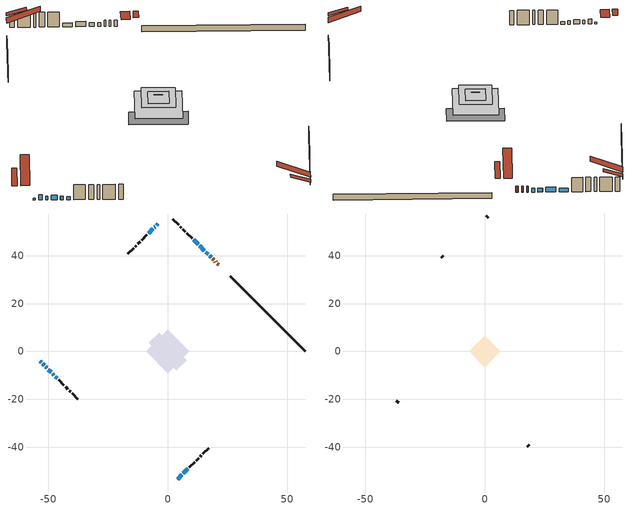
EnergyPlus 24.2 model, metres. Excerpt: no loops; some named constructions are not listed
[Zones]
conditioned space
 floor adiabatic (AdiabaticFloorConstruction): -9.1,0 0,9.1 9.1,0 0,-9.1 z2.59
 floor foundation (Slab1 construction): -7.87,3.6 -3.6,7.87 7.87,-3.6 3.6,-7.87 z-1.83
 wall outside (AdiabaticWallConstruction 1): 21.34,36.21 20.81,36.74 / 20.16,37.39 19.83,37.72 / 19.18,38.37 18.82,38.73 z0.15:2.18
 wall outside (AdiabaticWallConstruction): 18.16,39.39 17.57,39.98 / -51.07,-6.48 -50.65,-6.9 z0.15:1.42; 16.91,40.64 16,41.55 / -4.09,53.46 -4.65,52.9 / -5.31,52.24 -5.57,51.98 / 4.09,-53.46 5.92,-51.63 / -6.22,51.33 -8.05,49.5 / 12.69,44.86 10.87,46.68 / 6.57,-50.98 8.4,-49.15 / -48.19,-9.36 -47.67,-9.88 z0.15:1.37; -53.46,-4.09 -53.04,-4.51 z0.15:0.74; 15.34,42.21 13.35,44.2 / -52.39,-5.16 -51.72,-5.83 z0.15:1.83; -50,-7.55 -48.85,-8.7 z0.15:1.62; -47.01,-10.54 -46.29,-11.26 z0.15:1.04
 wall outside (Wall1 construction): 9.06,-48.49 11.24,-46.31 / -45.64,-11.91 -43.45,-14.1 / -8.71,48.84 -10.89,46.66 / 10.21,47.34 8.03,49.52 z0.15:5.03
 wall outside (Wall2 construction): 11.9,-45.65 12.9,-44.65 / -42.8,-14.75 -41.79,-15.76 / -11.55,46 -12.55,45 / 7.37,50.18 6.37,51.18 z0.15:5.03
 wall outside (Wall3 construction): 13.56,-43.99 14.02,-43.53 / -41.14,-16.41 -40.67,-16.88 / -13.21,44.34 -13.68,43.87 / 5.71,51.84 5.24,52.31 z0.15:5.03
 wall outside (Wall4 construction): 14.68,-42.87 17.09,-40.46 / -40.01,-17.54 -37.61,-19.94 / -14.33,43.22 -16.74,40.81 / 4.59,52.96 2.18,55.37 z0.15:5.03
 wall foundation (FoundationWall1 construction): 57.55,0 26.08,31.47 z-1.83:0.15
 window (WindowConstruction 12): 18.16,39.39 17.57,39.98 z0.15:1.42
 window (WindowConstruction 5): 16.91,40.64 16,41.55 z0.15:1.37
 window (WindowConstruction 14): -53.46,-4.09 -53.05,-4.5 z0.15:0.74
 window (WindowConstruction 6): 15.34,42.21 13.35,44.2 z0.15:1.83
 window (WindowConstruction 7): -4.09,53.46 -4.65,52.9 z0.15:1.37
 window (WindowConstruction 8): -5.31,52.24 -5.57,51.98 z0.15:1.37
 window (WindowConstruction 9): 4.09,-53.46 5.92,-51.63 z0.15:1.37
 window (WindowConstruction 10): -52.39,-5.16 -51.72,-5.83 z0.15:1.83
 window (WindowConstruction 13): -51.07,-6.48 -50.65,-6.9 z0.15:1.42
 window (WindowConstruction 11): -6.23,51.32 -8.05,49.5 z0.15:1.37
 window (WindowConstruction): 12.69,44.86 10.87,46.68 z0.15:1.37
 window (WindowConstruction 1): 6.57,-50.98 8.4,-49.15 z0.15:1.37
 window (WindowConstruction 2): -50,-7.55 -48.85,-8.7 z0.15:1.62
 window (WindowConstruction 3): -48.19,-9.36 -47.67,-9.88 z0.15:1.37
 window (WindowConstruction 4): -47.01,-10.54 -46.3,-11.25 z0.15:1.04
 door (Door): 21.34,36.21 20.81,36.74 z0.15:2.18
 door (Door 1): 20.16,37.39 19.83,37.72 z0.15:2.18
 door (Door 2): 19.17,38.38 18.82,38.73 z0.15:2.18
 ceiling adiabatic (AdiabaticFloorConstruction): 0,-9.1 9.1,0 0,9.1 -9.1,0 z2.59
attic - vented
 floor to conditioned space (Floor1 construction Reversed): -3.99,0 0,3.99 3.99,0 0,-3.99 z5.03
 floor to conditioned space (Floor2 construction Reversed): -1.75,0 0,1.75 1.75,0 0,-1.75 z5.03
 floor to conditioned space (Floor3 construction Reversed): -6.51,0 0,6.51 6.51,0 0,-6.51 z5.03
 wall outside (Wall5 construction): 17.74,-39.81 18.61,-38.94 / -36.95,-20.6 -36.08,-21.47 / -17.39,40.16 -18.26,39.29 / 1.52,56.03 0.66,56.89 z0.15:5.03
 roof outside (Roof1 construction): 1.02,-56.53,5.03 -2.86,-52.65,6.86 -3.88,-53.67,6.86 0,-57.55,5.03; -56.53,-1.02,5.03 -52.65,2.86,6.86 -53.67,3.88,6.86 -57.55,0,5.03; -1.02,56.53,5.03 2.86,52.65,6.86 3.88,53.67,6.86 0,57.55,5.03; 24.4,33.15,5.03 20.52,29.26,6.86 21.54,28.24,6.86 25.43,32.12,5.03
 roof outside (Roof2 construction): 3.43,-54.12,5.03 -3.04,-47.64,8.84 -4.8,-49.39,8.84 1.68,-55.87,5.03; -54.12,-3.43,5.03 -47.64,3.04,8.84 -49.39,4.8,8.84 -55.87,-1.68,5.03; -3.43,54.12,5.03 3.04,47.64,8.84 4.8,49.39,8.84 -1.68,55.87,5.03; 21.99,35.56,5.03 15.52,29.08,8.84 17.27,27.33,8.84 23.75,33.8,5.03
[Material] Roughness=Rough; Thermal Absorptance=0.9
Name | Thickness {m} | Conductivity {W/m-K} | Density {kg/m3} | Specific Heat {J/kg-K} | Solar Absorptance | Visible Absorptance
ceiling loosefill ins | 0.0846667 | 0.0480833 | 16.02 | 1046.75 | 0.7 | 0.7
ceiling stud and cavity | 0.1397 | 0.113339 | 65.682 | 1177.47 | 0.7 | 0.7
ceiling stud and cavity 1 | 0.1397 | 0.11399 | 65.682 | 1177.47 | 0.7 | 0.7
ceiling stud and cavity 2 | 0.1397 | 0.112855 | 65.682 | 1177.47 | 0.7 | 0.7
gypsum board | 0.0127 | 0.160291 | 801 | 837.4 | 0.6 | 0.6
[Construction]
Floor1 construction: ceiling loosefill ins, ceiling stud and cavity, gypsum board
Floor2 construction: ceiling loosefill ins, ceiling stud and cavity 1, gypsum board
Floor3 construction: ceiling loosefill ins, ceiling stud and cavity 2, gypsum board
[EnergyManagementSystem:Program]
infil_program: Set p_m = 0.14; Set p_s = 0.22; Set s_m = 270; Set s_s = 370; Set z_m = 9.99744; Set z_s = 5.119671756817122; Set f_t = (((s_m/z_m)^p_m)*((z_s/s_s)^p_s)); Set Tdiff = tin_s-tout_s; Set dT = @Abs Tdiff; Set c = 0.0902; Set Cs = 0.0993; Set Cw = 0.1517; Set n = 0.65; Set sft = (f_t*0.54); Set temp1 = ((c*Cw)*((sft*site_vw_s)^(2*n)))^2; Set Qinf = (((c*Cs*(dT^n))^2)+temp1)^0.5; Set Qinf = (@Max Qinf 0); Set mech_vent_house_fan_sensible_load_act = 0.0; Set mech_vent_house_fan_latent_load_act = 0.0; Set OASupInPb = out_pb_s; Set OASupInTemp = tout_s; Set OASupInW = out_wt_s; Set OASupRho = (@RhoAirFnPbTdbW OASupInPb OASupInTemp OASupInW); Set OASupCp = (@CpAirFnW OASupInW); Set OASupInEnth = (@HFnTdbW OASupInTemp OASupInW); Set ZoneTemp = tin_s; Set ZoneW = win_s; Set ZoneCp = (@CpAirFnW ZoneW); Set ZoneAirEnth = (@HFnTdbW ZoneTemp ZoneW); Set mech_vent_house_fan_cfis_act = 0.0; Set QWHV_cfis_sup = 0.0; Set QWHV_cfis_suppl_sup = 0.0; Set QWHV_cfis_suppl_exh = 0.0; Set Qrange = 0; Set Qbath = 0; Set Qbath = Qbath + 0.033 * mech_vent_bath_fan_0_sch_s; Set Qdryer = 0; Set Qdryer = Qdryer + 0.00308 * clothes_dryer_exhaust_0_sch_s; Set QWHV_sup = 0.00927; Set QWHV_exh = 0.00927; Set Qsupply = QWHV_sup + QWHV_cfis_sup + QWHV_cfis_suppl_sup; Set Qexhaust = Qrange + Qbath + Qdryer + QWHV_exh + QWHV_cfis_suppl_exh; Set Qfan = (@Max Qexhaust Qsupply); Set Qducts = 0; If Qducts < 0; Set Qsupply = Qsupply - Qducts; Else; Set Qexhaust = Qexhaust + Qducts; EndIf; Set Qfan_with_ducts = (@Max Qexhaust Qsupply); Set Qimb = (@Abs (Qsupply - Qexhaust)); If Qinf + Qimb > 0; Set Qtot = Qfan_with_ducts + (Qinf^2) / (Qinf + Qimb); Else; Set Qtot = Qfan_with_ducts; EndIf; Set Qinf_adj = Qtot - Qfan; Set infil_flow_act = Qinf_adj; Set infil_program_Qinf = Qinf_adj; Set infil_program_Qfan = Qfan; Set Qload = Qfan; Set Effectiveness_Sens = 0.0; Set Effectiveness_Lat = 0.0; Set Fan_MFR = Qload * OASupRho; Set ZoneInEnth = OASupInEnth; Set ZoneInTemp = OASupInTemp; If Qload > 0; Set Effectiveness_Sens = Effectiveness_Sens + 0.0093 / Qload * 0.7495396118213574; Set Effectiveness_Lat = Effectiveness_Lat + 0.0093 / Qload * 0.0; EndIf; Set ERVCpMin = (@Min OASupCp ZoneCp); Set ERVSupOutTemp = OASupInTemp + ERVCpMin/OASupCp * Effectiveness_Sens * (ZoneTemp - OASupInTemp); Set ERVSupOutW = OASupInW + ERVCpMin/OASupCp * Effectiveness_Lat * (ZoneW - OASupInW); Set ERVSupOutEnth = (@HFnTdbW ERVSupOutTemp ERVSupOutW); Set ERVSensHeatTrans = Fan_MFR * OASupCp * (ERVSupOutTemp - OASupInTemp); Set ERVTotalHeatTrans = Fan_MFR * (ERVSupOutEnth - OASupInEnth); Set ERVLatHeatTrans = ERVTotalHeatTrans - ERVSensHeatTrans; Set ZoneInEnth = ERVSupOutEnth; Set ZoneInTemp = ERVSupOutTemp; Set FanTotalToCond = Fan_MFR * (ZoneInEnth - ZoneAirEnth); Set FanSensToCond = Fan_MFR * ZoneCp * (ZoneInTemp - ZoneTemp); Set FanLatToCond = FanTotalToCond - FanSensToCond; Set mech_vent_house_fan_sensible_load_act = mech_vent_house_fan_sensible_load_act + FanSensToCond; Set mech_vent_house_fan_latent_load_act = mech_vent_house_fan_latent_load_act + FanLatToCond
[EnergyManagementSystem:ProgramCallingManager]
natural_vent_program_calling_manager: BeginZoneTimestepAfterInitHeatBalance; natural_vent_program
total_airflows_program_calling_manager: EndOfZoneTimestepAfterZoneReporting; total_airflows_program
total_loads_program_calling_manager: EndOfZoneTimestepAfterZoneReporting; total_loads_program
unit_heater_supply_fan_disaggregate_program_calling_manager: EndOfSystemTimestepBeforeHVACReporting; unit_heater_supply_fan_disaggregate_program
unmet_hours_program_calling_manager: EndOfZoneTimestepBeforeZoneReporting; unmet_hours_program
water_heater_EC_adj_ProgramManager: EndOfSystemTimestepBeforeHVACReporting; water_heater_EC_adj
[EnergyManagementSystem:OutputVariable] Type of Data in Variable=Summed
Name | EMS Variable | Update Frequency | EMS Program or Subroutine | Units
furnace supply fan disaggregate htg primary | furnace_supply_fan_primary_htg | SystemTimestep | furnace_supply_fan_disaggregate_program | J
unit heater supply fan disaggregate htg primary | unit_heater_supply_fan_primary_htg | SystemTimestep | unit_heater_supply_fan_disaggregate_program | J
loads_htg_tot_peakload_outvar; loads_htg_tot_annual_outvar; Energy Management System Output Variable 1; Energy Management System Output Variable 45 | loads_htg_tot | ZoneTimestep | total_loads_program | J
loads_clg_tot_peakload_outvar; loads_clg_tot_annual_outvar; Energy Management System Output Variable 2; Energy Management System Output Variable 46 | loads_clg_tot | ZoneTimestep | total_loads_program | J
htg_unmet_hours_annual_outvar; Energy Management System Output Variable 3 | htg_unmet_hours | ZoneTimestep | unmet_hours_program | hr
clg_unmet_hours_annual_outvar; Energy Management System Output Variable 4 | clg_unmet_hours | ZoneTimestep | unmet_hours_program | hr
loads_htg_roofs_annual_outvar; Energy Management System Output Variable 5 | loads_htg_roofs | ZoneTimestep | component_loads_program | J
loads_htg_ceilings_annual_outvar; Energy Management System Output Variable 6 | loads_htg_ceilings | ZoneTimestep | component_loads_program | J
loads_htg_walls_annual_outvar; Energy Management System Output Variable 7 | loads_htg_walls | ZoneTimestep | component_loads_program | J
loads_htg_rim_joists_annual_outvar; Energy Management System Output Variable 8 | loads_htg_rim_joists | ZoneTimestep | component_loads_program | J
loads_htg_foundation_walls_annual_outvar; Energy Management System Output Variable 9 | loads_htg_foundation_walls | ZoneTimestep | component_loads_program | J
loads_htg_doors_annual_outvar; Energy Management System Output Variable 10 | loads_htg_doors | ZoneTimestep | component_loads_program | J
loads_htg_windows_conduction_annual_outvar; Energy Management System Output Variable 11 | loads_htg_windows_conduction | ZoneTimestep | component_loads_program | J
loads_htg_windows_solar_annual_outvar; Energy Management System Output Variable 12 | loads_htg_windows_solar | ZoneTimestep | component_loads_program | J
loads_htg_skylights_conduction_annual_outvar; Energy Management System Output Variable 13 | loads_htg_skylights_conduction | ZoneTimestep | component_loads_program | J
loads_htg_skylights_solar_annual_outvar; Energy Management System Output Variable 14 | loads_htg_skylights_solar | ZoneTimestep | component_loads_program | J
loads_htg_floors_annual_outvar; Energy Management System Output Variable 15 | loads_htg_floors | ZoneTimestep | component_loads_program | J
loads_htg_slabs_annual_outvar; Energy Management System Output Variable 16 | loads_htg_slabs | ZoneTimestep | component_loads_program | J
loads_htg_internal_mass_annual_outvar; Energy Management System Output Variable 17 | loads_htg_internal_mass | ZoneTimestep | component_loads_program | J
loads_htg_infil_annual_outvar; Energy Management System Output Variable 18 | loads_htg_infil | ZoneTimestep | component_loads_program | J
loads_htg_natvent_annual_outvar; Energy Management System Output Variable 19 | loads_htg_natvent | ZoneTimestep | component_loads_program | J
loads_htg_mechvent_annual_outvar; Energy Management System Output Variable 20 | loads_htg_mechvent | ZoneTimestep | component_loads_program | J
loads_htg_whf_annual_outvar; Energy Management System Output Variable 21 | loads_htg_whf | ZoneTimestep | component_loads_program | J
loads_htg_ducts_annual_outvar; Energy Management System Output Variable 22 | loads_htg_ducts | ZoneTimestep | component_loads_program | J
loads_htg_intgains_annual_outvar; Energy Management System Output Variable 23 | loads_htg_intgains | ZoneTimestep | component_loads_program | J
loads_htg_lighting_annual_outvar; Energy Management System Output Variable 24 | loads_htg_lighting | ZoneTimestep | component_loads_program | J
loads_clg_roofs_annual_outvar; Energy Management System Output Variable 25 | loads_clg_roofs | ZoneTimestep | component_loads_program | J
loads_clg_ceilings_annual_outvar; Energy Management System Output Variable 26 | loads_clg_ceilings | ZoneTimestep | component_loads_program | J
loads_clg_walls_annual_outvar; Energy Management System Output Variable 27 | loads_clg_walls | ZoneTimestep | component_loads_program | J
loads_clg_rim_joists_annual_outvar; Energy Management System Output Variable 28 | loads_clg_rim_joists | ZoneTimestep | component_loads_program | J
loads_clg_foundation_walls_annual_outvar; Energy Management System Output Variable 29 | loads_clg_foundation_walls | ZoneTimestep | component_loads_program | J
loads_clg_doors_annual_outvar; Energy Management System Output Variable 30 | loads_clg_doors | ZoneTimestep | component_loads_program | J
loads_clg_windows_conduction_annual_outvar; Energy Management System Output Variable 31 | loads_clg_windows_conduction | ZoneTimestep | component_loads_program | J
loads_clg_windows_solar_annual_outvar; Energy Management System Output Variable 32 | loads_clg_windows_solar | ZoneTimestep | component_loads_program | J
loads_clg_skylights_conduction_annual_outvar; Energy Management System Output Variable 33 | loads_clg_skylights_conduction | ZoneTimestep | component_loads_program | J
loads_clg_skylights_solar_annual_outvar; Energy Management System Output Variable 34 | loads_clg_skylights_solar | ZoneTimestep | component_loads_program | J
loads_clg_floors_annual_outvar; Energy Management System Output Variable 35 | loads_clg_floors | ZoneTimestep | component_loads_program | J
loads_clg_slabs_annual_outvar; Energy Management System Output Variable 36 | loads_clg_slabs | ZoneTimestep | component_loads_program | J
loads_clg_internal_mass_annual_outvar; Energy Management System Output Variable 37 | loads_clg_internal_mass | ZoneTimestep | component_loads_program | J
loads_clg_infil_annual_outvar; Energy Management System Output Variable 38 | loads_clg_infil | ZoneTimestep | component_loads_program | J
loads_clg_natvent_annual_outvar; Energy Management System Output Variable 39 | loads_clg_natvent | ZoneTimestep | component_loads_program | J
loads_clg_mechvent_annual_outvar; Energy Management System Output Variable 40 | loads_clg_mechvent | ZoneTimestep | component_loads_program | J
loads_clg_whf_annual_outvar; Energy Management System Output Variable 41 | loads_clg_whf | ZoneTimestep | component_loads_program | J
loads_clg_ducts_annual_outvar; Energy Management System Output Variable 42 | loads_clg_ducts | ZoneTimestep | component_loads_program | J
loads_clg_intgains_annual_outvar; Energy Management System Output Variable 43 | loads_clg_intgains | ZoneTimestep | component_loads_program | J
loads_clg_lighting_annual_outvar; Energy Management System Output Variable 44 | loads_clg_lighting | ZoneTimestep | component_loads_program | J
[Schedule:Day:Interval]
interior lighting schedule day: No, 01:00, 0.108182, 04:00, 0.0901515, 05:00, 0.0991667, 06:00, 0.162273, 07:00, 0.270455, 08:00, 0.342576, 10:00, 0.369621, 11:00, 0.351591, 12:00, 0.333561, 13:00, 0.324545, 14:00, 0.31553, 15:00, 0.333561, 16:00, 0.369621, 17:00, 0.450758, 18:00, 0.585985, 19:00, 0.775303, 20:00, 0.955606, 21:00, 0.991667, 22:00, 0.712197, 23:00, 0.360606, 24:00, 0.162273
interior lighting schedule day 1: No, 01:00, 0.100909, 04:00, 0.0840909, 05:00, 0.0925, 06:00, 0.151364, 07:00, 0.252273, 08:00, 0.319545, 10:00, 0.344773, 11:00, 0.327955, 12:00, 0.311136, 13:00, 0.302727, 14:00, 0.294318, 15:00, 0.311136, 16:00, 0.344773, 17:00, 0.420455, 18:00, 0.546591, 19:00, 0.723182, 20:00, 0.891364, 21:00, 0.925, 22:00, 0.664318, 23:00, 0.336364, 24:00, 0.151364
interior lighting schedule day 2: No, 01:00, 0.0927273, 04:00, 0.0772727, 05:00, 0.085, 06:00, 0.139091, 07:00, 0.231818, 08:00, 0.293636, 10:00, 0.316818, 11:00, 0.301364, 12:00, 0.285909, 13:00, 0.278182, 14:00, 0.270455, 15:00, 0.285909, 16:00, 0.316818, 17:00, 0.386364, 18:00, 0.502273, 19:00, 0.664545, 20:00, 0.819091, 21:00, 0.85, 22:00, 0.610455, 23:00, 0.309091, 24:00, 0.139091
interior lighting schedule day 3: No, 01:00, 0.0845455, 04:00, 0.0704545, 05:00, 0.0775, 06:00, 0.126818, 07:00, 0.211364, 08:00, 0.267727, 10:00, 0.288864, 11:00, 0.274773, 12:00, 0.260682, 13:00, 0.253636, 14:00, 0.246591, 15:00, 0.260682, 16:00, 0.288864, 17:00, 0.352273, 18:00, 0.457955, 19:00, 0.605909, 20:00, 0.746818, 21:00, 0.775, 22:00, 0.556591, 23:00, 0.281818, 24:00, 0.126818
interior lighting schedule day 4: No, 01:00, 0.0763636, 04:00, 0.0636364, 05:00, 0.07, 06:00, 0.114545, 07:00, 0.190909, 08:00, 0.241818, 10:00, 0.260909, 11:00, 0.248182, 12:00, 0.235455, 13:00, 0.229091, 14:00, 0.222727, 15:00, 0.235455, 16:00, 0.260909, 17:00, 0.318182, 18:00, 0.413636, 19:00, 0.547273, 20:00, 0.674545, 21:00, 0.7, 22:00, 0.502727, 23:00, 0.254545, 24:00, 0.114545
interior lighting schedule day 5: No, 01:00, 0.0727273, 04:00, 0.0606061, 05:00, 0.0666667, 06:00, 0.109091, 07:00, 0.181818, 08:00, 0.230303, 10:00, 0.248485, 11:00, 0.236364, 12:00, 0.224242, 13:00, 0.218182, 14:00, 0.212121, 15:00, 0.224242, 16:00, 0.248485, 17:00, 0.30303, 18:00, 0.393939, 19:00, 0.521212, 20:00, 0.642424, 21:00, 0.666667, 22:00, 0.478788, 23:00, 0.242424, 24:00, 0.109091
interior lighting schedule day 6: No, 01:00, 0.0745455, 04:00, 0.0621212, 05:00, 0.0683333, 06:00, 0.111818, 07:00, 0.186364, 08:00, 0.236061, 10:00, 0.254697, 11:00, 0.242273, 12:00, 0.229848, 13:00, 0.223636, 14:00, 0.217424, 15:00, 0.229848, 16:00, 0.254697, 17:00, 0.310606, 18:00, 0.403788, 19:00, 0.534242, 20:00, 0.658485, 21:00, 0.683333, 22:00, 0.490758, 23:00, 0.248485, 24:00, 0.111818
interior lighting schedule day 7: No, 01:00, 0.08, 04:00, 0.0666667, 05:00, 0.0733333, 06:00, 0.12, 07:00, 0.2, 08:00, 0.253333, 10:00, 0.273333, 11:00, 0.26, 12:00, 0.246667, 13:00, 0.24, 14:00, 0.233333, 15:00, 0.246667, 16:00, 0.273333, 17:00, 0.333333, 18:00, 0.433333, 19:00, 0.573333, 20:00, 0.706667, 21:00, 0.733333, 22:00, 0.526667, 23:00, 0.266667, 24:00, 0.12
interior lighting schedule day 8: No, 01:00, 0.0890909, 04:00, 0.0742424, 05:00, 0.0816667, 06:00, 0.133636, 07:00, 0.222727, 08:00, 0.282121, 10:00, 0.304394, 11:00, 0.289545, 12:00, 0.274697, 13:00, 0.267273, 14:00, 0.259848, 15:00, 0.274697, 16:00, 0.304394, 17:00, 0.371212, 18:00, 0.482576, 19:00, 0.638485, 20:00, 0.78697, 21:00, 0.816667, 22:00, 0.586515, 23:00, 0.29697, 24:00, 0.133636
interior lighting schedule day 9: No, 01:00, 0.0972727, 04:00, 0.0810606, 05:00, 0.0891667, 06:00, 0.145909, 07:00, 0.243182, 08:00, 0.30803, 10:00, 0.332348, 11:00, 0.316136, 12:00, 0.299924, 13:00, 0.291818, 14:00, 0.283712, 15:00, 0.299924, 16:00, 0.332348, 17:00, 0.405303, 18:00, 0.526894, 19:00, 0.697121, 20:00, 0.859242, 21:00, 0.891667, 22:00, 0.640379, 23:00, 0.324242, 24:00, 0.145909
interior lighting schedule day 10: No, 01:00, 0.105455, 04:00, 0.0878788, 05:00, 0.0966667, 06:00, 0.158182, 07:00, 0.263636, 08:00, 0.333939, 10:00, 0.360303, 11:00, 0.342727, 12:00, 0.325152, 13:00, 0.316364, 14:00, 0.307576, 15:00, 0.325152, 16:00, 0.360303, 17:00, 0.439394, 18:00, 0.571212, 19:00, 0.755758, 20:00, 0.931515, 21:00, 0.966667, 22:00, 0.694242, 23:00, 0.351515, 24:00, 0.158182
interior lighting schedule day 11: No, 01:00, 0.109091, 04:00, 0.0909091, 05:00, 0.1, 06:00, 0.163636, 07:00, 0.272727, 08:00, 0.345455, 10:00, 0.372727, 11:00, 0.354545, 12:00, 0.336364, 13:00, 0.327273, 14:00, 0.318182, 15:00, 0.336364, 16:00, 0.372727, 17:00, 0.454545, 18:00, 0.590909, 19:00, 0.781818, 20:00, 0.963636, 21:00, 1, 22:00, 0.718182, 23:00, 0.363636, 24:00, 0.163636
interior lighting schedule default day; occupants schedule default day; clothes dryer schedule default day; cooking range schedule default day; mech vent bath fan 0 schedule default day; misc plug loads schedule default day; general water use schedule default day; clothes dryer exhaust 0 schedule default day; cooling season schedule day; cooling season schedule day 2; cooling season schedule default day; exterior lighting schedule default day; natural vent schedule default day: No, 24:00, 0
occupants schedule day: No, 05:00, 0.426829, 06:00, 0.719512, 07:00, 1, 08:00, 0.670732, 09:00, 0.329268, 14:00, 0.170732, 15:00, 0.231707, 16:00, 0.329268, 17:00, 0.5, 18:00, 0.670732, 19:00, 0.829268, 21:00, 1, 22:00, 0.853659, 23:00, 0.646341, 24:00, 0.426829
clothes dryer schedule day; clothes dryer exhaust 0 schedule day: No, 01:00, 0.123457, 02:00, 0.0740741, 03:00, 0.0493827, 04:00, 0.0246914, 05:00, 0.0493827, 06:00, 0.0740741, 07:00, 0.197531, 08:00, 0.395062, 09:00, 0.592593, 10:00, 0.839506, 11:00, 0.962963, 12:00, 1, 13:00, 0.91358, 14:00, 0.82716, 15:00, 0.716049, 16:00, 0.753086, 17:00, 0.679012, 18:00, 0.666667, 20:00, 0.62963, 21:00, 0.641975, 22:00, 0.666667, 23:00, 0.54321, 24:00, 0.296296
cooking range schedule day: No, 05:00, 0.0597015, 06:00, 0.11194, 07:00, 0.171642, 08:00, 0.291045, 11:00, 0.343284, 12:00, 0.402985, 13:00, 0.462687, 14:00, 0.343284, 15:00, 0.291045, 16:00, 0.402985, 17:00, 0.567164, 18:00, 1, 19:00, 0.850746, 20:00, 0.432836, 21:00, 0.291045, 22:00, 0.231343, 23:00, 0.171642, 24:00, 0.11194
mech vent bath fan 0 schedule day: No, 07:00, 0, 08:00, 1, 09:00, 0.2, 24:00, 0
misc plug loads schedule day: No, 06:00, 0.705882, 07:00, 0.745098, 08:00, 0.803922, 15:00, 0.823529, 16:00, 0.862745, 17:00, 0.921569, 18:00, 0.980392, 19:00, 1, 20:00, 0.980392, 21:00, 0.941176, 22:00, 0.862745, 23:00, 0.784314, 24:00, 0.72549
general water use schedule day: No, 01:00, 0.315068, 03:00, 0.287671, 04:00, 0.342466, 05:00, 0.369863, 06:00, 0.520548, 07:00, 0.60274, 08:00, 0.534247, 10:00, 0.506849, 11:00, 0.465753, 14:00, 0.479452, 15:00, 0.534247, 16:00, 0.589041, 17:00, 0.69863, 18:00, 0.876712, 19:00, 0.890411, 20:00, 0.986301, 21:00, 1, 22:00, 0.863014, 23:00, 0.616438, 24:00, 0.465753
cooling season schedule day 1: No, 24:00, 1
exterior lighting schedule day: No, 01:00, 0.566667, 03:00, 0.524167, 05:00, 0.495833, 06:00, 0.5525, 07:00, 0.623333, 08:00, 0.580833, 09:00, 0.439167, 10:00, 0.354167, 12:00, 0.34, 13:00, 0.354167, 14:00, 0.396667, 15:00, 0.425, 16:00, 0.495833, 17:00, 0.623333, 18:00, 0.793333, 19:00, 0.906667, 20:00, 0.963333, 21:00, 0.991667, 22:00, 0.920833, 23:00, 0.793333, 24:00, 0.665833
exterior lighting schedule day 1: No, 01:00, 0.528571, 03:00, 0.488929, 05:00, 0.4625, 06:00, 0.515357, 07:00, 0.581429, 08:00, 0.541786, 09:00, 0.409643, 10:00, 0.330357, 12:00, 0.317143, 13:00, 0.330357, 14:00, 0.37, 15:00, 0.396429, 16:00, 0.4625, 17:00, 0.581429, 18:00, 0.74, 19:00, 0.845714, 20:00, 0.898571, 21:00, 0.925, 22:00, 0.858929, 23:00, 0.74, 24:00, 0.621071
exterior lighting schedule day 10: No, 01:00, 0.552381, 03:00, 0.510952, 05:00, 0.483333, 06:00, 0.538571, 07:00, 0.607619, 08:00, 0.56619, 09:00, 0.428095, 10:00, 0.345238, 12:00, 0.331429, 13:00, 0.345238, 14:00, 0.386667, 15:00, 0.414286, 16:00, 0.483333, 17:00, 0.607619, 18:00, 0.773333, 19:00, 0.88381, 20:00, 0.939048, 21:00, 0.966667, 22:00, 0.897619, 23:00, 0.773333, 24:00, 0.649048
exterior lighting schedule day 11: No, 01:00, 0.571429, 03:00, 0.528571, 05:00, 0.5, 06:00, 0.557143, 07:00, 0.628571, 08:00, 0.585714, 09:00, 0.442857, 10:00, 0.357143, 12:00, 0.342857, 13:00, 0.357143, 14:00, 0.4, 15:00, 0.428571, 16:00, 0.5, 17:00, 0.628571, 18:00, 0.8, 19:00, 0.914286, 20:00, 0.971429, 21:00, 1, 22:00, 0.928571, 23:00, 0.8, 24:00, 0.671429
exterior lighting schedule day 2: No, 01:00, 0.485714, 03:00, 0.449286, 05:00, 0.425, 06:00, 0.473571, 07:00, 0.534286, 08:00, 0.497857, 09:00, 0.376429, 10:00, 0.303571, 12:00, 0.291429, 13:00, 0.303571, 14:00, 0.34, 15:00, 0.364286, 16:00, 0.425, 17:00, 0.534286, 18:00, 0.68, 19:00, 0.777143, 20:00, 0.825714, 21:00, 0.85, 22:00, 0.789286, 23:00, 0.68, 24:00, 0.570714
exterior lighting schedule day 3: No, 01:00, 0.442857, 03:00, 0.409643, 05:00, 0.3875, 06:00, 0.431786, 07:00, 0.487143, 08:00, 0.453929, 09:00, 0.343214, 10:00, 0.276786, 12:00, 0.265714, 13:00, 0.276786, 14:00, 0.31, 15:00, 0.332143, 16:00, 0.3875, 17:00, 0.487143, 18:00, 0.62, 19:00, 0.708571, 20:00, 0.752857, 21:00, 0.775, 22:00, 0.719643, 23:00, 0.62, 24:00, 0.520357
exterior lighting schedule day 4: No, 01:00, 0.4, 03:00, 0.37, 05:00, 0.35, 06:00, 0.39, 07:00, 0.44, 08:00, 0.41, 09:00, 0.31, 10:00, 0.25, 12:00, 0.24, 13:00, 0.25, 14:00, 0.28, 15:00, 0.3, 16:00, 0.35, 17:00, 0.44, 18:00, 0.56, 19:00, 0.64, 20:00, 0.68, 21:00, 0.7, 22:00, 0.65, 23:00, 0.56, 24:00, 0.47
exterior lighting schedule day 5: No, 01:00, 0.380952, 03:00, 0.352381, 05:00, 0.333333, 06:00, 0.371429, 07:00, 0.419048, 08:00, 0.390476, 09:00, 0.295238, 10:00, 0.238095, 12:00, 0.228571, 13:00, 0.238095, 14:00, 0.266667, 15:00, 0.285714, 16:00, 0.333333, 17:00, 0.419048, 18:00, 0.533333, 19:00, 0.609524, 20:00, 0.647619, 21:00, 0.666667, 22:00, 0.619048, 23:00, 0.533333, 24:00, 0.447619
exterior lighting schedule day 6: No, 01:00, 0.390476, 03:00, 0.36119, 05:00, 0.341667, 06:00, 0.380714, 07:00, 0.429524, 08:00, 0.400238, 09:00, 0.302619, 10:00, 0.244048, 12:00, 0.234286, 13:00, 0.244048, 14:00, 0.273333, 15:00, 0.292857, 16:00, 0.341667, 17:00, 0.429524, 18:00, 0.546667, 19:00, 0.624762, 20:00, 0.66381, 21:00, 0.683333, 22:00, 0.634524, 23:00, 0.546667, 24:00, 0.45881
exterior lighting schedule day 7: No, 01:00, 0.419048, 03:00, 0.387619, 05:00, 0.366667, 06:00, 0.408571, 07:00, 0.460952, 08:00, 0.429524, 09:00, 0.324762, 10:00, 0.261905, 12:00, 0.251429, 13:00, 0.261905, 14:00, 0.293333, 15:00, 0.314286, 16:00, 0.366667, 17:00, 0.460952, 18:00, 0.586667, 19:00, 0.670476, 20:00, 0.712381, 21:00, 0.733333, 22:00, 0.680952, 23:00, 0.586667, 24:00, 0.492381
exterior lighting schedule day 8: No, 01:00, 0.466667, 03:00, 0.431667, 05:00, 0.408333, 06:00, 0.455, 07:00, 0.513333, 08:00, 0.478333, 09:00, 0.361667, 10:00, 0.291667, 12:00, 0.28, 13:00, 0.291667, 14:00, 0.326667, 15:00, 0.35, 16:00, 0.408333, 17:00, 0.513333, 18:00, 0.653333, 19:00, 0.746667, 20:00, 0.793333, 21:00, 0.816667, 22:00, 0.758333, 23:00, 0.653333, 24:00, 0.548333
exterior lighting schedule day 9: No, 01:00, 0.509524, 03:00, 0.47131, 05:00, 0.445833, 06:00, 0.496786, 07:00, 0.560476, 08:00, 0.522262, 09:00, 0.394881, 10:00, 0.318452, 12:00, 0.305714, 13:00, 0.318452, 14:00, 0.356667, 15:00, 0.382143, 16:00, 0.445833, 17:00, 0.560476, 18:00, 0.713333, 19:00, 0.815238, 20:00, 0.86619, 21:00, 0.891667, 22:00, 0.827976, 23:00, 0.713333, 24:00, 0.59869
[Schedule:Week:Daily]
clothes dryer exhaust 0 schedule Week Rule - Jan1-Dec31: clothes dryer exhaust 0 schedule day, clothes dryer exhaust 0 schedule day, clothes dryer exhaust 0 schedule day, clothes dryer exhaust 0 schedule day, clothes dryer exhaust 0 schedule day, clothes dryer exhaust 0 schedule day, clothes dryer exhaust 0 schedule day, clothes dryer exhaust 0 schedule default day, clothes dryer exhaust 0 schedule default day, clothes dryer exhaust 0 schedule default day, clothes dryer exhaust 0 schedule default day, clothes dryer exhaust 0 schedule default day
cooling season schedule Week Rule - Jan1-May26: cooling season schedule day, cooling season schedule day, cooling season schedule day, cooling season schedule day, cooling season schedule day, cooling season schedule day, cooling season schedule day, cooling season schedule default day, cooling season schedule default day, cooling season schedule default day, cooling season schedule default day, cooling season schedule default day
cooling season schedule Week Rule - May27-Jun2: cooling season schedule day, cooling season schedule day, cooling season schedule day, cooling season schedule day, cooling season schedule day, cooling season schedule day 1, cooling season schedule day 1, cooling season schedule default day, cooling season schedule default day, cooling season schedule default day, cooling season schedule default day, cooling season schedule default day
cooling season schedule Week Rule - Jun3-Aug25: cooling season schedule day 1, cooling season schedule day 1, cooling season schedule day 1, cooling season schedule day 1, cooling season schedule day 1, cooling season schedule day 1, cooling season schedule day 1, cooling season schedule default day, cooling season schedule default day, cooling season schedule default day, cooling season schedule default day, cooling season schedule default day
cooling season schedule Week Rule - Aug26-Sep1: cooling season schedule day 1, cooling season schedule day 1, cooling season schedule day 1, cooling season schedule day 1, cooling season schedule day 1, cooling season schedule day 1, cooling season schedule day 2, cooling season schedule default day, cooling season schedule default day, cooling season schedule default day, cooling season schedule default day, cooling season schedule default day
cooling season schedule Week Rule - Sep2-Dec31: cooling season schedule day 2, cooling season schedule day 2, cooling season schedule day 2, cooling season schedule day 2, cooling season schedule day 2, cooling season schedule day 2, cooling season schedule day 2, cooling season schedule default day, cooling season schedule default day, cooling season schedule default day, cooling season schedule default day, cooling season schedule default day
exterior lighting schedule Week Rule - Oct7-Oct27: exterior lighting schedule day 9, exterior lighting schedule day 9, exterior lighting schedule day 9, exterior lighting schedule day 9, exterior lighting schedule day 9, exterior lighting schedule day 9, exterior lighting schedule day 9, exterior lighting schedule default day, exterior lighting schedule default day, exterior lighting schedule default day, exterior lighting schedule default day, exterior lighting schedule default day
exterior lighting schedule Week Rule - Oct28-Nov3: exterior lighting schedule day 9, exterior lighting schedule day 9, exterior lighting schedule day 9, exterior lighting schedule day 9, exterior lighting schedule day 10, exterior lighting schedule day 10, exterior lighting schedule day 10, exterior lighting schedule default day, exterior lighting schedule default day, exterior lighting schedule default day, exterior lighting schedule default day, exterior lighting schedule default day
exterior lighting schedule Week Rule - Nov4-Nov24: exterior lighting schedule day 10, exterior lighting schedule day 10, exterior lighting schedule day 10, exterior lighting schedule day 10, exterior lighting schedule day 10, exterior lighting schedule day 10, exterior lighting schedule day 10, exterior lighting schedule default day, exterior lighting schedule default day, exterior lighting schedule default day, exterior lighting schedule default day, exterior lighting schedule default day
exterior lighting schedule Week Rule - Nov25-Dec1: exterior lighting schedule day 10, exterior lighting schedule day 10, exterior lighting schedule day 10, exterior lighting schedule day 10, exterior lighting schedule day 10, exterior lighting schedule day 10, exterior lighting schedule day 11, exterior lighting schedule default day, exterior lighting schedule default day, exterior lighting schedule default day, exterior lighting schedule default day, exterior lighting schedule default day
exterior lighting schedule Week Rule - Dec2-Dec31: exterior lighting schedule day 11, exterior lighting schedule day 11, exterior lighting schedule day 11, exterior lighting schedule day 11, exterior lighting schedule day 11, exterior lighting schedule day 11, exterior lighting schedule day 11, exterior lighting schedule default day, exterior lighting schedule default day, exterior lighting schedule default day, exterior lighting schedule default day, exterior lighting schedule default day
natural vent schedule Week Rule - Jan1-Dec31: natural vent schedule default day, natural vent schedule default day, natural vent schedule default day, natural vent schedule default day, natural vent schedule default day, natural vent schedule default day, natural vent schedule default day, natural vent schedule default day, natural vent schedule default day, natural vent schedule default day, natural vent schedule default day, natural vent schedule default day
[Schedule:Year]
clothes dryer exhaust 0 schedule: clothes dryer exhaust 0 schedule Week Rule - Jan1-Dec31, 1, 1, 12, 31
cooling season schedule: cooling season schedule Week Rule - Jan1-May26, 1, 1, 5, 26, cooling season schedule Week Rule - May27-Jun2, 5, 27, 6, 2, cooling season schedule Week Rule - Jun3-Aug25, 6, 3, 8, 25, cooling season schedule Week Rule - Aug26-Sep1, 8, 26, 9, 1, cooling season schedule Week Rule - Sep2-Dec31, 9, 2, 12, 31
natural vent schedule: natural vent schedule Week Rule - Jan1-Dec31, 1, 1, 12, 31
